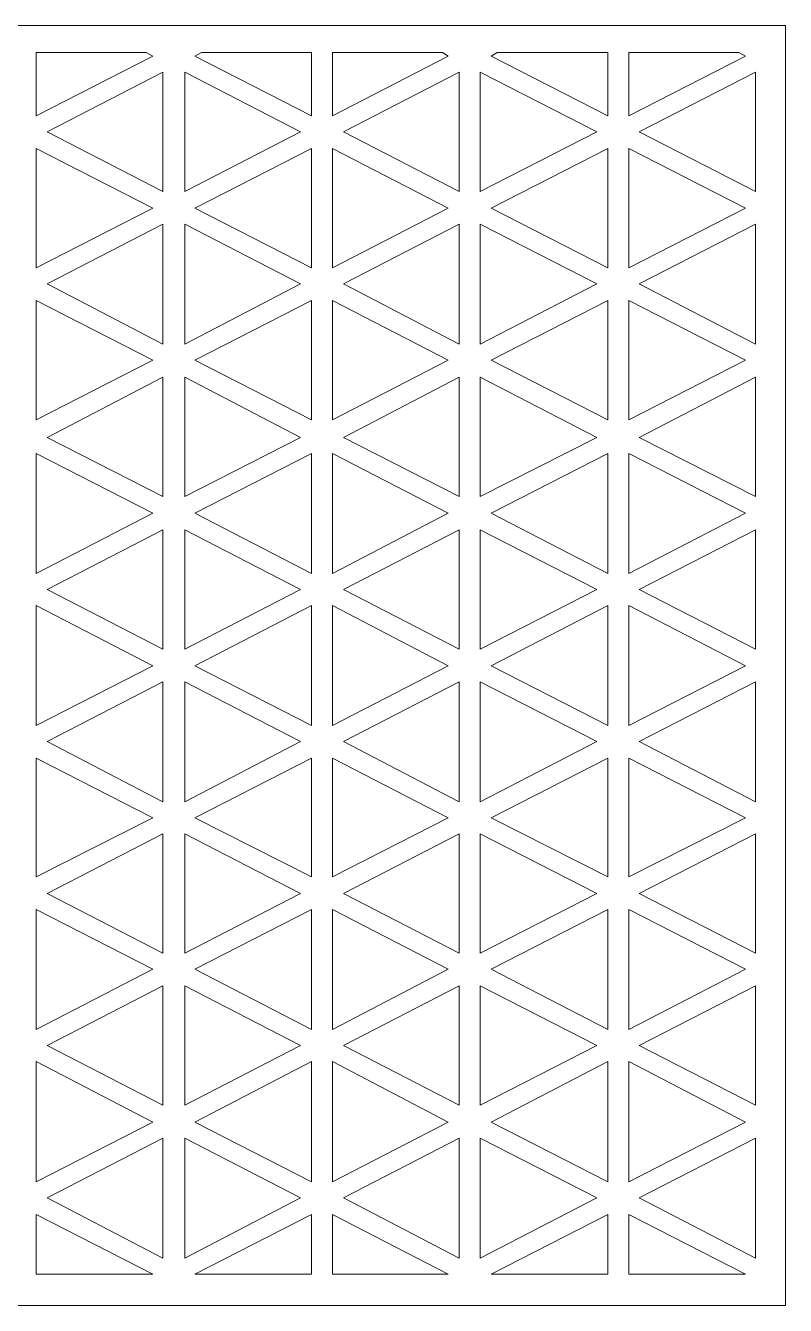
# Model space of a CAD drawing. Header units: centimetres. Extents: x 14 to 43.2, y -1.6 to 11.7.
# Drawn here: x 20.36 to 28.23, y -1.6 to 11.66 of the extents above; entities that cross this region are included whole.
import ezdxf

# ---------------------------------------------------------------- set-up
doc = ezdxf.new("R2010")
doc.units = ezdxf.units.CM
doc.header["$MEASUREMENT"] = 0
doc.layers.add('layer 1', color=7, linetype='Continuous')

msp = doc.modelspace()

# ---------------------------------------------------------------- linework, layer by layer
at = {"layer": 'layer 1', "color": 242, "lineweight": 9}
for points, knots in [([(13.98437, 11.66467), (13.98437, 11.66467), (28.2291, 11.66467), (28.2291, 11.66467), (28.2291, 11.66467), (28.2291, 11.66467), (28.2291, -1.59974), (28.2291, -1.59974), (28.2291, -1.59974), (28.2291, -1.59974), (13.98437, -1.59974), (13.98437, -1.59974), (13.98437, -1.59974), (13.98437, -1.59974), (13.98437, 11.66467), (13.98437, 11.66467)], [0, 0, 0, 0, 0.2, 0.2, 0.2, 0.2, 0.4, 0.4, 0.4, 0.4, 0.6, 0.6, 0.6, 0.6, 1, 1, 1, 1]), ([(21.6082, 11.38566), (21.6082, 11.38566), (21.67607, 11.34795), (21.67607, 11.34795), (21.67607, 11.34795), (21.67607, 11.34795), (20.46953, 10.7296), (20.46953, 10.7296), (20.46953, 10.7296), (20.46953, 10.7296), (20.46953, 11.38566), (20.46953, 11.38566), (20.46953, 11.38566), (20.46953, 11.38566), (21.6082, 11.38566), (21.6082, 11.38566)], [0, 0, 0, 0, 0.2, 0.2, 0.2, 0.2, 0.4, 0.4, 0.4, 0.4, 0.6, 0.6, 0.6, 0.6, 1, 1, 1, 1]), ([(23.31998, 11.38566), (23.31998, 11.38566), (22.18131, 11.38566), (22.18131, 11.38566), (22.18131, 11.38566), (22.18131, 11.38566), (22.11344, 11.34795), (22.11344, 11.34795), (22.11344, 11.34795), (22.11344, 11.34795), (23.31998, 10.7296), (23.31998, 10.7296), (23.31998, 10.7296), (23.31998, 10.7296), (23.31998, 11.38566), (23.31998, 11.38566)], [0, 0, 0, 0, 0.2, 0.2, 0.2, 0.2, 0.4, 0.4, 0.4, 0.4, 0.6, 0.6, 0.6, 0.6, 1, 1, 1, 1]), ([(23.53867, 11.38566), (23.53867, 11.38566), (24.67734, 11.38566), (24.67734, 11.38566), (24.67734, 11.38566), (24.67734, 11.38566), (24.73767, 11.34795), (24.73767, 11.34795), (24.73767, 11.34795), (24.73767, 11.34795), (23.53867, 10.7296), (23.53867, 10.7296), (23.53867, 10.7296), (23.53867, 10.7296), (23.53867, 11.38566), (23.53867, 11.38566)], [0, 0, 0, 0, 0.2, 0.2, 0.2, 0.2, 0.4, 0.4, 0.4, 0.4, 0.6, 0.6, 0.6, 0.6, 1, 1, 1, 1]), ([(26.38912, 11.38566), (26.38912, 11.38566), (25.24291, 11.38566), (25.24291, 11.38566), (25.24291, 11.38566), (25.24291, 11.38566), (25.18258, 11.34795), (25.18258, 11.34795), (25.18258, 11.34795), (25.18258, 11.34795), (26.38912, 10.7296), (26.38912, 10.7296), (26.38912, 10.7296), (26.38912, 10.7296), (26.38912, 11.38566), (26.38912, 11.38566)], [0, 0, 0, 0, 0.2, 0.2, 0.2, 0.2, 0.4, 0.4, 0.4, 0.4, 0.6, 0.6, 0.6, 0.6, 1, 1, 1, 1]), ([(26.60781, 11.38566), (26.60781, 11.38566), (27.74648, 11.38566), (27.74648, 11.38566), (27.74648, 11.38566), (27.74648, 11.38566), (27.81435, 11.34795), (27.81435, 11.34795), (27.81435, 11.34795), (27.81435, 11.34795), (26.60781, 10.7296), (26.60781, 10.7296), (26.60781, 10.7296), (26.60781, 10.7296), (26.60781, 11.38566), (26.60781, 11.38566)], [0, 0, 0, 0, 0.2, 0.2, 0.2, 0.2, 0.4, 0.4, 0.4, 0.4, 0.6, 0.6, 0.6, 0.6, 1, 1, 1, 1]), ([(21.78164, 9.94535), (21.78164, 9.94535), (21.78164, 11.18208), (21.78164, 11.18208), (21.78164, 11.18208), (21.78164, 11.18208), (20.58264, 10.5637), (20.58264, 10.5637), (20.58264, 10.5637), (20.58264, 10.5637), (21.78164, 9.94535), (21.78164, 9.94535)], [0, 0, 0, 0, 0.25, 0.25, 0.25, 0.25, 0.5, 0.5, 0.5, 0.5, 1, 1, 1, 1]), ([(22.00787, 9.94535), (22.00787, 9.94535), (22.00787, 11.18208), (22.00787, 11.18208), (22.00787, 11.18208), (22.00787, 11.18208), (23.20687, 10.5637), (23.20687, 10.5637), (23.20687, 10.5637), (23.20687, 10.5637), (22.00787, 9.94535), (22.00787, 9.94535)], [0, 0, 0, 0, 0.25, 0.25, 0.25, 0.25, 0.5, 0.5, 0.5, 0.5, 1, 1, 1, 1]), ([(24.85078, 9.94535), (24.85078, 9.94535), (24.85078, 11.18208), (24.85078, 11.18208), (24.85078, 11.18208), (24.85078, 11.18208), (23.65178, 10.5637), (23.65178, 10.5637), (23.65178, 10.5637), (23.65178, 10.5637), (24.85078, 9.94535), (24.85078, 9.94535)], [0, 0, 0, 0, 0.25, 0.25, 0.25, 0.25, 0.5, 0.5, 0.5, 0.5, 1, 1, 1, 1]), ([(25.06947, 9.94535), (25.06947, 9.94535), (25.06947, 11.18208), (25.06947, 11.18208), (25.06947, 11.18208), (25.06947, 11.18208), (26.27601, 10.5637), (26.27601, 10.5637), (26.27601, 10.5637), (26.27601, 10.5637), (25.06947, 9.94535), (25.06947, 9.94535)], [0, 0, 0, 0, 0.25, 0.25, 0.25, 0.25, 0.5, 0.5, 0.5, 0.5, 1, 1, 1, 1]), ([(27.91992, 9.94535), (27.91992, 9.94535), (27.91992, 11.18208), (27.91992, 11.18208), (27.91992, 11.18208), (27.91992, 11.18208), (26.71338, 10.5637), (26.71338, 10.5637), (26.71338, 10.5637), (26.71338, 10.5637), (27.91992, 9.94535), (27.91992, 9.94535)], [0, 0, 0, 0, 0.25, 0.25, 0.25, 0.25, 0.5, 0.5, 0.5, 0.5, 1, 1, 1, 1]), ([(21.67607, 9.77191), (21.67607, 9.77191), (20.46953, 9.15356), (20.46953, 9.15356), (20.46953, 9.15356), (20.46953, 9.15356), (20.46953, 10.39026), (20.46953, 10.39026), (20.46953, 10.39026), (20.46953, 10.39026), (21.67607, 9.77191), (21.67607, 9.77191)], [0, 0, 0, 0, 0.25, 0.25, 0.25, 0.25, 0.5, 0.5, 0.5, 0.5, 1, 1, 1, 1]), ([(22.11344, 9.77191), (22.11344, 9.77191), (23.31998, 9.15356), (23.31998, 9.15356), (23.31998, 9.15356), (23.31998, 9.15356), (23.31998, 10.39026), (23.31998, 10.39026), (23.31998, 10.39026), (23.31998, 10.39026), (22.11344, 9.77191), (22.11344, 9.77191)], [0, 0, 0, 0, 0.25, 0.25, 0.25, 0.25, 0.5, 0.5, 0.5, 0.5, 1, 1, 1, 1]), ([(24.73767, 9.77191), (24.73767, 9.77191), (23.53867, 9.15356), (23.53867, 9.15356), (23.53867, 9.15356), (23.53867, 9.15356), (23.53867, 10.39026), (23.53867, 10.39026), (23.53867, 10.39026), (23.53867, 10.39026), (24.73767, 9.77191), (24.73767, 9.77191)], [0, 0, 0, 0, 0.25, 0.25, 0.25, 0.25, 0.5, 0.5, 0.5, 0.5, 1, 1, 1, 1]), ([(25.18258, 9.77191), (25.18258, 9.77191), (26.38912, 9.15356), (26.38912, 9.15356), (26.38912, 9.15356), (26.38912, 9.15356), (26.38912, 10.39026), (26.38912, 10.39026), (26.38912, 10.39026), (26.38912, 10.39026), (25.18258, 9.77191), (25.18258, 9.77191)], [0, 0, 0, 0, 0.25, 0.25, 0.25, 0.25, 0.5, 0.5, 0.5, 0.5, 1, 1, 1, 1]), ([(27.81435, 9.77191), (27.81435, 9.77191), (26.60781, 9.15356), (26.60781, 9.15356), (26.60781, 9.15356), (26.60781, 9.15356), (26.60781, 10.39026), (26.60781, 10.39026), (26.60781, 10.39026), (26.60781, 10.39026), (27.81435, 9.77191), (27.81435, 9.77191)], [0, 0, 0, 0, 0.25, 0.25, 0.25, 0.25, 0.5, 0.5, 0.5, 0.5, 1, 1, 1, 1]), ([(21.78164, 9.60601), (21.78164, 9.60601), (20.58264, 8.98766), (20.58264, 8.98766), (20.58264, 8.98766), (20.58264, 8.98766), (21.78164, 8.36176), (21.78164, 8.36176), (21.78164, 8.36176), (21.78164, 8.36176), (21.78164, 9.60601), (21.78164, 9.60601)], [0, 0, 0, 0, 0.25, 0.25, 0.25, 0.25, 0.5, 0.5, 0.5, 0.5, 1, 1, 1, 1]), ([(22.00787, 9.60601), (22.00787, 9.60601), (23.20687, 8.98766), (23.20687, 8.98766), (23.20687, 8.98766), (23.20687, 8.98766), (22.00787, 8.36176), (22.00787, 8.36176), (22.00787, 8.36176), (22.00787, 8.36176), (22.00787, 9.60601), (22.00787, 9.60601)], [0, 0, 0, 0, 0.25, 0.25, 0.25, 0.25, 0.5, 0.5, 0.5, 0.5, 1, 1, 1, 1]), ([(24.85078, 9.60601), (24.85078, 9.60601), (23.65178, 8.98766), (23.65178, 8.98766), (23.65178, 8.98766), (23.65178, 8.98766), (24.85078, 8.36176), (24.85078, 8.36176), (24.85078, 8.36176), (24.85078, 8.36176), (24.85078, 9.60601), (24.85078, 9.60601)], [0, 0, 0, 0, 0.25, 0.25, 0.25, 0.25, 0.5, 0.5, 0.5, 0.5, 1, 1, 1, 1]), ([(25.06947, 9.60601), (25.06947, 9.60601), (26.27601, 8.98766), (26.27601, 8.98766), (26.27601, 8.98766), (26.27601, 8.98766), (25.06947, 8.36176), (25.06947, 8.36176), (25.06947, 8.36176), (25.06947, 8.36176), (25.06947, 9.60601), (25.06947, 9.60601)], [0, 0, 0, 0, 0.25, 0.25, 0.25, 0.25, 0.5, 0.5, 0.5, 0.5, 1, 1, 1, 1]), ([(27.91992, 9.60601), (27.91992, 9.60601), (26.71338, 8.98766), (26.71338, 8.98766), (26.71338, 8.98766), (26.71338, 8.98766), (27.91992, 8.36176), (27.91992, 8.36176), (27.91992, 8.36176), (27.91992, 8.36176), (27.91992, 9.60601), (27.91992, 9.60601)], [0, 0, 0, 0, 0.25, 0.25, 0.25, 0.25, 0.5, 0.5, 0.5, 0.5, 1, 1, 1, 1]), ([(20.46953, 7.57751), (20.46953, 7.57751), (20.46953, 8.81422), (20.46953, 8.81422), (20.46953, 8.81422), (20.46953, 8.81422), (21.67607, 8.19586), (21.67607, 8.19586), (21.67607, 8.19586), (21.67607, 8.19586), (20.46953, 7.57751), (20.46953, 7.57751)], [0, 0, 0, 0, 0.25, 0.25, 0.25, 0.25, 0.5, 0.5, 0.5, 0.5, 1, 1, 1, 1]), ([(23.31998, 7.57751), (23.31998, 7.57751), (23.31998, 8.81422), (23.31998, 8.81422), (23.31998, 8.81422), (23.31998, 8.81422), (22.11344, 8.19586), (22.11344, 8.19586), (22.11344, 8.19586), (22.11344, 8.19586), (23.31998, 7.57751), (23.31998, 7.57751)], [0, 0, 0, 0, 0.25, 0.25, 0.25, 0.25, 0.5, 0.5, 0.5, 0.5, 1, 1, 1, 1]), ([(23.53867, 7.57751), (23.53867, 7.57751), (23.53867, 8.81422), (23.53867, 8.81422), (23.53867, 8.81422), (23.53867, 8.81422), (24.73767, 8.19586), (24.73767, 8.19586), (24.73767, 8.19586), (24.73767, 8.19586), (23.53867, 7.57751), (23.53867, 7.57751)], [0, 0, 0, 0, 0.25, 0.25, 0.25, 0.25, 0.5, 0.5, 0.5, 0.5, 1, 1, 1, 1]), ([(26.38912, 7.57751), (26.38912, 7.57751), (26.38912, 8.81422), (26.38912, 8.81422), (26.38912, 8.81422), (26.38912, 8.81422), (25.18258, 8.19586), (25.18258, 8.19586), (25.18258, 8.19586), (25.18258, 8.19586), (26.38912, 7.57751), (26.38912, 7.57751)], [0, 0, 0, 0, 0.25, 0.25, 0.25, 0.25, 0.5, 0.5, 0.5, 0.5, 1, 1, 1, 1]), ([(26.60781, 7.57751), (26.60781, 7.57751), (26.60781, 8.81422), (26.60781, 8.81422), (26.60781, 8.81422), (26.60781, 8.81422), (27.81435, 8.19586), (27.81435, 8.19586), (27.81435, 8.19586), (27.81435, 8.19586), (26.60781, 7.57751), (26.60781, 7.57751)], [0, 0, 0, 0, 0.25, 0.25, 0.25, 0.25, 0.5, 0.5, 0.5, 0.5, 1, 1, 1, 1]), ([(20.58264, 7.39653), (20.58264, 7.39653), (21.78164, 6.78572), (21.78164, 6.78572), (21.78164, 6.78572), (21.78164, 6.78572), (21.78164, 8.02242), (21.78164, 8.02242), (21.78164, 8.02242), (21.78164, 8.02242), (20.58264, 7.39653), (20.58264, 7.39653)], [0, 0, 0, 0, 0.25, 0.25, 0.25, 0.25, 0.5, 0.5, 0.5, 0.5, 1, 1, 1, 1]), ([(23.20687, 7.39653), (23.20687, 7.39653), (22.00787, 6.78572), (22.00787, 6.78572), (22.00787, 6.78572), (22.00787, 6.78572), (22.00787, 8.02242), (22.00787, 8.02242), (22.00787, 8.02242), (22.00787, 8.02242), (23.20687, 7.39653), (23.20687, 7.39653)], [0, 0, 0, 0, 0.25, 0.25, 0.25, 0.25, 0.5, 0.5, 0.5, 0.5, 1, 1, 1, 1]), ([(23.65178, 7.39653), (23.65178, 7.39653), (24.85078, 6.78572), (24.85078, 6.78572), (24.85078, 6.78572), (24.85078, 6.78572), (24.85078, 8.02242), (24.85078, 8.02242), (24.85078, 8.02242), (24.85078, 8.02242), (23.65178, 7.39653), (23.65178, 7.39653)], [0, 0, 0, 0, 0.25, 0.25, 0.25, 0.25, 0.5, 0.5, 0.5, 0.5, 1, 1, 1, 1]), ([(26.27601, 7.39653), (26.27601, 7.39653), (25.06947, 6.78572), (25.06947, 6.78572), (25.06947, 6.78572), (25.06947, 6.78572), (25.06947, 8.02242), (25.06947, 8.02242), (25.06947, 8.02242), (25.06947, 8.02242), (26.27601, 7.39653), (26.27601, 7.39653)], [0, 0, 0, 0, 0.25, 0.25, 0.25, 0.25, 0.5, 0.5, 0.5, 0.5, 1, 1, 1, 1]), ([(26.71338, 7.39653), (26.71338, 7.39653), (27.91992, 6.78572), (27.91992, 6.78572), (27.91992, 6.78572), (27.91992, 6.78572), (27.91992, 8.02242), (27.91992, 8.02242), (27.91992, 8.02242), (27.91992, 8.02242), (26.71338, 7.39653), (26.71338, 7.39653)], [0, 0, 0, 0, 0.25, 0.25, 0.25, 0.25, 0.5, 0.5, 0.5, 0.5, 1, 1, 1, 1]), ([(20.46953, 7.23063), (20.46953, 7.23063), (21.67607, 6.61228), (21.67607, 6.61228), (21.67607, 6.61228), (21.67607, 6.61228), (20.46953, 5.98638), (20.46953, 5.98638), (20.46953, 5.98638), (20.46953, 5.98638), (20.46953, 7.23063), (20.46953, 7.23063)], [0, 0, 0, 0, 0.25, 0.25, 0.25, 0.25, 0.5, 0.5, 0.5, 0.5, 1, 1, 1, 1]), ([(23.31998, 7.23063), (23.31998, 7.23063), (22.11344, 6.61228), (22.11344, 6.61228), (22.11344, 6.61228), (22.11344, 6.61228), (23.31998, 5.98638), (23.31998, 5.98638), (23.31998, 5.98638), (23.31998, 5.98638), (23.31998, 7.23063), (23.31998, 7.23063)], [0, 0, 0, 0, 0.25, 0.25, 0.25, 0.25, 0.5, 0.5, 0.5, 0.5, 1, 1, 1, 1]), ([(23.53867, 7.23063), (23.53867, 7.23063), (24.73767, 6.61228), (24.73767, 6.61228), (24.73767, 6.61228), (24.73767, 6.61228), (23.53867, 5.98638), (23.53867, 5.98638), (23.53867, 5.98638), (23.53867, 5.98638), (23.53867, 7.23063), (23.53867, 7.23063)], [0, 0, 0, 0, 0.25, 0.25, 0.25, 0.25, 0.5, 0.5, 0.5, 0.5, 1, 1, 1, 1]), ([(26.38912, 7.23063), (26.38912, 7.23063), (25.18258, 6.61228), (25.18258, 6.61228), (25.18258, 6.61228), (25.18258, 6.61228), (26.38912, 5.98638), (26.38912, 5.98638), (26.38912, 5.98638), (26.38912, 5.98638), (26.38912, 7.23063), (26.38912, 7.23063)], [0, 0, 0, 0, 0.25, 0.25, 0.25, 0.25, 0.5, 0.5, 0.5, 0.5, 1, 1, 1, 1]), ([(26.60781, 7.23063), (26.60781, 7.23063), (27.81435, 6.61228), (27.81435, 6.61228), (27.81435, 6.61228), (27.81435, 6.61228), (26.60781, 5.98638), (26.60781, 5.98638), (26.60781, 5.98638), (26.60781, 5.98638), (26.60781, 7.23063), (26.60781, 7.23063)], [0, 0, 0, 0, 0.25, 0.25, 0.25, 0.25, 0.5, 0.5, 0.5, 0.5, 1, 1, 1, 1]), ([(21.78164, 5.20213), (21.78164, 5.20213), (21.78164, 6.43884), (21.78164, 6.43884), (21.78164, 6.43884), (21.78164, 6.43884), (20.58264, 5.82049), (20.58264, 5.82049), (20.58264, 5.82049), (20.58264, 5.82049), (21.78164, 5.20213), (21.78164, 5.20213)], [0, 0, 0, 0, 0.25, 0.25, 0.25, 0.25, 0.5, 0.5, 0.5, 0.5, 1, 1, 1, 1]), ([(22.00787, 5.20213), (22.00787, 5.20213), (22.00787, 6.43884), (22.00787, 6.43884), (22.00787, 6.43884), (22.00787, 6.43884), (23.20687, 5.82049), (23.20687, 5.82049), (23.20687, 5.82049), (23.20687, 5.82049), (22.00787, 5.20213), (22.00787, 5.20213)], [0, 0, 0, 0, 0.25, 0.25, 0.25, 0.25, 0.5, 0.5, 0.5, 0.5, 1, 1, 1, 1]), ([(24.85078, 5.20213), (24.85078, 5.20213), (24.85078, 6.43884), (24.85078, 6.43884), (24.85078, 6.43884), (24.85078, 6.43884), (23.65178, 5.82049), (23.65178, 5.82049), (23.65178, 5.82049), (23.65178, 5.82049), (24.85078, 5.20213), (24.85078, 5.20213)], [0, 0, 0, 0, 0.25, 0.25, 0.25, 0.25, 0.5, 0.5, 0.5, 0.5, 1, 1, 1, 1]), ([(25.06947, 5.20213), (25.06947, 5.20213), (25.06947, 6.43884), (25.06947, 6.43884), (25.06947, 6.43884), (25.06947, 6.43884), (26.27601, 5.82049), (26.27601, 5.82049), (26.27601, 5.82049), (26.27601, 5.82049), (25.06947, 5.20213), (25.06947, 5.20213)], [0, 0, 0, 0, 0.25, 0.25, 0.25, 0.25, 0.5, 0.5, 0.5, 0.5, 1, 1, 1, 1]), ([(27.91992, 5.20213), (27.91992, 5.20213), (27.91992, 6.43884), (27.91992, 6.43884), (27.91992, 6.43884), (27.91992, 6.43884), (26.71338, 5.82049), (26.71338, 5.82049), (26.71338, 5.82049), (26.71338, 5.82049), (27.91992, 5.20213), (27.91992, 5.20213)], [0, 0, 0, 0, 0.25, 0.25, 0.25, 0.25, 0.5, 0.5, 0.5, 0.5, 1, 1, 1, 1]), ([(21.67607, 5.02869), (21.67607, 5.02869), (20.46953, 4.41034), (20.46953, 4.41034), (20.46953, 4.41034), (20.46953, 4.41034), (20.46953, 5.65459), (20.46953, 5.65459), (20.46953, 5.65459), (20.46953, 5.65459), (21.67607, 5.02869), (21.67607, 5.02869)], [0, 0, 0, 0, 0.25, 0.25, 0.25, 0.25, 0.5, 0.5, 0.5, 0.5, 1, 1, 1, 1]), ([(22.11344, 5.02869), (22.11344, 5.02869), (23.31998, 4.41034), (23.31998, 4.41034), (23.31998, 4.41034), (23.31998, 4.41034), (23.31998, 5.65459), (23.31998, 5.65459), (23.31998, 5.65459), (23.31998, 5.65459), (22.11344, 5.02869), (22.11344, 5.02869)], [0, 0, 0, 0, 0.25, 0.25, 0.25, 0.25, 0.5, 0.5, 0.5, 0.5, 1, 1, 1, 1]), ([(24.73767, 5.02869), (24.73767, 5.02869), (23.53867, 4.41034), (23.53867, 4.41034), (23.53867, 4.41034), (23.53867, 4.41034), (23.53867, 5.65459), (23.53867, 5.65459), (23.53867, 5.65459), (23.53867, 5.65459), (24.73767, 5.02869), (24.73767, 5.02869)], [0, 0, 0, 0, 0.25, 0.25, 0.25, 0.25, 0.5, 0.5, 0.5, 0.5, 1, 1, 1, 1]), ([(25.18258, 5.02869), (25.18258, 5.02869), (26.38912, 4.41034), (26.38912, 4.41034), (26.38912, 4.41034), (26.38912, 4.41034), (26.38912, 5.65459), (26.38912, 5.65459), (26.38912, 5.65459), (26.38912, 5.65459), (25.18258, 5.02869), (25.18258, 5.02869)], [0, 0, 0, 0, 0.25, 0.25, 0.25, 0.25, 0.5, 0.5, 0.5, 0.5, 1, 1, 1, 1]), ([(27.81435, 5.02869), (27.81435, 5.02869), (26.60781, 4.41034), (26.60781, 4.41034), (26.60781, 4.41034), (26.60781, 4.41034), (26.60781, 5.65459), (26.60781, 5.65459), (26.60781, 5.65459), (26.60781, 5.65459), (27.81435, 5.02869), (27.81435, 5.02869)], [0, 0, 0, 0, 0.25, 0.25, 0.25, 0.25, 0.5, 0.5, 0.5, 0.5, 1, 1, 1, 1]), ([(21.78164, 4.86279), (21.78164, 4.86279), (20.58264, 4.24444), (20.58264, 4.24444), (20.58264, 4.24444), (20.58264, 4.24444), (21.78164, 3.61855), (21.78164, 3.61855), (21.78164, 3.61855), (21.78164, 3.61855), (21.78164, 4.86279), (21.78164, 4.86279)], [0, 0, 0, 0, 0.25, 0.25, 0.25, 0.25, 0.5, 0.5, 0.5, 0.5, 1, 1, 1, 1]), ([(22.00787, 4.86279), (22.00787, 4.86279), (23.20687, 4.24444), (23.20687, 4.24444), (23.20687, 4.24444), (23.20687, 4.24444), (22.00787, 3.61855), (22.00787, 3.61855), (22.00787, 3.61855), (22.00787, 3.61855), (22.00787, 4.86279), (22.00787, 4.86279)], [0, 0, 0, 0, 0.25, 0.25, 0.25, 0.25, 0.5, 0.5, 0.5, 0.5, 1, 1, 1, 1]), ([(24.85078, 4.86279), (24.85078, 4.86279), (23.65178, 4.24444), (23.65178, 4.24444), (23.65178, 4.24444), (23.65178, 4.24444), (24.85078, 3.61855), (24.85078, 3.61855), (24.85078, 3.61855), (24.85078, 3.61855), (24.85078, 4.86279), (24.85078, 4.86279)], [0, 0, 0, 0, 0.25, 0.25, 0.25, 0.25, 0.5, 0.5, 0.5, 0.5, 1, 1, 1, 1]), ([(25.06947, 4.86279), (25.06947, 4.86279), (26.27601, 4.24444), (26.27601, 4.24444), (26.27601, 4.24444), (26.27601, 4.24444), (25.06947, 3.61855), (25.06947, 3.61855), (25.06947, 3.61855), (25.06947, 3.61855), (25.06947, 4.86279), (25.06947, 4.86279)], [0, 0, 0, 0, 0.25, 0.25, 0.25, 0.25, 0.5, 0.5, 0.5, 0.5, 1, 1, 1, 1]), ([(27.91992, 4.86279), (27.91992, 4.86279), (26.71338, 4.24444), (26.71338, 4.24444), (26.71338, 4.24444), (26.71338, 4.24444), (27.91992, 3.61855), (27.91992, 3.61855), (27.91992, 3.61855), (27.91992, 3.61855), (27.91992, 4.86279), (27.91992, 4.86279)], [0, 0, 0, 0, 0.25, 0.25, 0.25, 0.25, 0.5, 0.5, 0.5, 0.5, 1, 1, 1, 1]), ([(20.46953, 2.84184), (20.46953, 2.84184), (20.46953, 4.071), (20.46953, 4.071), (20.46953, 4.071), (20.46953, 4.071), (21.67607, 3.45265), (21.67607, 3.45265), (21.67607, 3.45265), (21.67607, 3.45265), (20.46953, 2.84184), (20.46953, 2.84184)], [0, 0, 0, 0, 0.25, 0.25, 0.25, 0.25, 0.5, 0.5, 0.5, 0.5, 1, 1, 1, 1]), ([(23.31998, 2.84184), (23.31998, 2.84184), (23.31998, 4.071), (23.31998, 4.071), (23.31998, 4.071), (23.31998, 4.071), (22.11344, 3.45265), (22.11344, 3.45265), (22.11344, 3.45265), (22.11344, 3.45265), (23.31998, 2.84184), (23.31998, 2.84184)], [0, 0, 0, 0, 0.25, 0.25, 0.25, 0.25, 0.5, 0.5, 0.5, 0.5, 1, 1, 1, 1]), ([(23.53867, 2.84184), (23.53867, 2.84184), (23.53867, 4.071), (23.53867, 4.071), (23.53867, 4.071), (23.53867, 4.071), (24.73767, 3.45265), (24.73767, 3.45265), (24.73767, 3.45265), (24.73767, 3.45265), (23.53867, 2.84184), (23.53867, 2.84184)], [0, 0, 0, 0, 0.25, 0.25, 0.25, 0.25, 0.5, 0.5, 0.5, 0.5, 1, 1, 1, 1]), ([(26.38912, 2.84184), (26.38912, 2.84184), (26.38912, 4.071), (26.38912, 4.071), (26.38912, 4.071), (26.38912, 4.071), (25.18258, 3.45265), (25.18258, 3.45265), (25.18258, 3.45265), (25.18258, 3.45265), (26.38912, 2.84184), (26.38912, 2.84184)], [0, 0, 0, 0, 0.25, 0.25, 0.25, 0.25, 0.5, 0.5, 0.5, 0.5, 1, 1, 1, 1]), ([(26.60781, 2.84184), (26.60781, 2.84184), (26.60781, 4.071), (26.60781, 4.071), (26.60781, 4.071), (26.60781, 4.071), (27.81435, 3.45265), (27.81435, 3.45265), (27.81435, 3.45265), (27.81435, 3.45265), (26.60781, 2.84184), (26.60781, 2.84184)], [0, 0, 0, 0, 0.25, 0.25, 0.25, 0.25, 0.5, 0.5, 0.5, 0.5, 1, 1, 1, 1]), ([(20.58264, 2.6684), (20.58264, 2.6684), (21.78164, 2.05004), (21.78164, 2.05004), (21.78164, 2.05004), (21.78164, 2.05004), (21.78164, 3.28675), (21.78164, 3.28675), (21.78164, 3.28675), (21.78164, 3.28675), (20.58264, 2.6684), (20.58264, 2.6684)], [0, 0, 0, 0, 0.25, 0.25, 0.25, 0.25, 0.5, 0.5, 0.5, 0.5, 1, 1, 1, 1]), ([(23.20687, 2.6684), (23.20687, 2.6684), (22.00787, 2.05004), (22.00787, 2.05004), (22.00787, 2.05004), (22.00787, 2.05004), (22.00787, 3.28675), (22.00787, 3.28675), (22.00787, 3.28675), (22.00787, 3.28675), (23.20687, 2.6684), (23.20687, 2.6684)], [0, 0, 0, 0, 0.25, 0.25, 0.25, 0.25, 0.5, 0.5, 0.5, 0.5, 1, 1, 1, 1]), ([(23.65178, 2.6684), (23.65178, 2.6684), (24.85078, 2.05004), (24.85078, 2.05004), (24.85078, 2.05004), (24.85078, 2.05004), (24.85078, 3.28675), (24.85078, 3.28675), (24.85078, 3.28675), (24.85078, 3.28675), (23.65178, 2.6684), (23.65178, 2.6684)], [0, 0, 0, 0, 0.25, 0.25, 0.25, 0.25, 0.5, 0.5, 0.5, 0.5, 1, 1, 1, 1]), ([(26.27601, 2.6684), (26.27601, 2.6684), (25.06947, 2.05004), (25.06947, 2.05004), (25.06947, 2.05004), (25.06947, 2.05004), (25.06947, 3.28675), (25.06947, 3.28675), (25.06947, 3.28675), (25.06947, 3.28675), (26.27601, 2.6684), (26.27601, 2.6684)], [0, 0, 0, 0, 0.25, 0.25, 0.25, 0.25, 0.5, 0.5, 0.5, 0.5, 1, 1, 1, 1]), ([(26.71338, 2.6684), (26.71338, 2.6684), (27.91992, 2.05004), (27.91992, 2.05004), (27.91992, 2.05004), (27.91992, 2.05004), (27.91992, 3.28675), (27.91992, 3.28675), (27.91992, 3.28675), (27.91992, 3.28675), (26.71338, 2.6684), (26.71338, 2.6684)], [0, 0, 0, 0, 0.25, 0.25, 0.25, 0.25, 0.5, 0.5, 0.5, 0.5, 1, 1, 1, 1]), ([(20.46953, 2.5025), (20.46953, 2.5025), (21.67607, 1.88414), (21.67607, 1.88414), (21.67607, 1.88414), (21.67607, 1.88414), (20.46953, 1.25825), (20.46953, 1.25825), (20.46953, 1.25825), (20.46953, 1.25825), (20.46953, 2.5025), (20.46953, 2.5025)], [0, 0, 0, 0, 0.25, 0.25, 0.25, 0.25, 0.5, 0.5, 0.5, 0.5, 1, 1, 1, 1]), ([(23.31998, 2.5025), (23.31998, 2.5025), (22.11344, 1.88414), (22.11344, 1.88414), (22.11344, 1.88414), (22.11344, 1.88414), (23.31998, 1.25825), (23.31998, 1.25825), (23.31998, 1.25825), (23.31998, 1.25825), (23.31998, 2.5025), (23.31998, 2.5025)], [0, 0, 0, 0, 0.25, 0.25, 0.25, 0.25, 0.5, 0.5, 0.5, 0.5, 1, 1, 1, 1]), ([(23.53867, 2.5025), (23.53867, 2.5025), (24.73767, 1.88414), (24.73767, 1.88414), (24.73767, 1.88414), (24.73767, 1.88414), (23.53867, 1.25825), (23.53867, 1.25825), (23.53867, 1.25825), (23.53867, 1.25825), (23.53867, 2.5025), (23.53867, 2.5025)], [0, 0, 0, 0, 0.25, 0.25, 0.25, 0.25, 0.5, 0.5, 0.5, 0.5, 1, 1, 1, 1]), ([(26.38912, 2.5025), (26.38912, 2.5025), (25.18258, 1.88414), (25.18258, 1.88414), (25.18258, 1.88414), (25.18258, 1.88414), (26.38912, 1.25825), (26.38912, 1.25825), (26.38912, 1.25825), (26.38912, 1.25825), (26.38912, 2.5025), (26.38912, 2.5025)], [0, 0, 0, 0, 0.25, 0.25, 0.25, 0.25, 0.5, 0.5, 0.5, 0.5, 1, 1, 1, 1]), ([(26.60781, 2.5025), (26.60781, 2.5025), (27.81435, 1.88414), (27.81435, 1.88414), (27.81435, 1.88414), (27.81435, 1.88414), (26.60781, 1.25825), (26.60781, 1.25825), (26.60781, 1.25825), (26.60781, 1.25825), (26.60781, 2.5025), (26.60781, 2.5025)], [0, 0, 0, 0, 0.25, 0.25, 0.25, 0.25, 0.5, 0.5, 0.5, 0.5, 1, 1, 1, 1]), ([(21.78164, 0.474), (21.78164, 0.474), (21.78164, 1.7107), (21.78164, 1.7107), (21.78164, 1.7107), (21.78164, 1.7107), (20.58264, 1.09235), (20.58264, 1.09235), (20.58264, 1.09235), (20.58264, 1.09235), (21.78164, 0.474), (21.78164, 0.474)], [0, 0, 0, 0, 0.25, 0.25, 0.25, 0.25, 0.5, 0.5, 0.5, 0.5, 1, 1, 1, 1]), ([(22.00787, 0.474), (22.00787, 0.474), (22.00787, 1.7107), (22.00787, 1.7107), (22.00787, 1.7107), (22.00787, 1.7107), (23.20687, 1.09235), (23.20687, 1.09235), (23.20687, 1.09235), (23.20687, 1.09235), (22.00787, 0.474), (22.00787, 0.474)], [0, 0, 0, 0, 0.25, 0.25, 0.25, 0.25, 0.5, 0.5, 0.5, 0.5, 1, 1, 1, 1]), ([(24.85078, 0.474), (24.85078, 0.474), (24.85078, 1.7107), (24.85078, 1.7107), (24.85078, 1.7107), (24.85078, 1.7107), (23.65178, 1.09235), (23.65178, 1.09235), (23.65178, 1.09235), (23.65178, 1.09235), (24.85078, 0.474), (24.85078, 0.474)], [0, 0, 0, 0, 0.25, 0.25, 0.25, 0.25, 0.5, 0.5, 0.5, 0.5, 1, 1, 1, 1]), ([(25.06947, 0.474), (25.06947, 0.474), (25.06947, 1.7107), (25.06947, 1.7107), (25.06947, 1.7107), (25.06947, 1.7107), (26.27601, 1.09235), (26.27601, 1.09235), (26.27601, 1.09235), (26.27601, 1.09235), (25.06947, 0.474), (25.06947, 0.474)], [0, 0, 0, 0, 0.25, 0.25, 0.25, 0.25, 0.5, 0.5, 0.5, 0.5, 1, 1, 1, 1]), ([(27.91992, 0.474), (27.91992, 0.474), (27.91992, 1.7107), (27.91992, 1.7107), (27.91992, 1.7107), (27.91992, 1.7107), (26.71338, 1.09235), (26.71338, 1.09235), (26.71338, 1.09235), (26.71338, 1.09235), (27.91992, 0.474), (27.91992, 0.474)], [0, 0, 0, 0, 0.25, 0.25, 0.25, 0.25, 0.5, 0.5, 0.5, 0.5, 1, 1, 1, 1]), ([(21.67607, 0.30056), (21.67607, 0.30056), (20.46953, -0.31779), (20.46953, -0.31779), (20.46953, -0.31779), (20.46953, -0.31779), (20.46953, 0.92645), (20.46953, 0.92645), (20.46953, 0.92645), (20.46953, 0.92645), (21.67607, 0.30056), (21.67607, 0.30056)], [0, 0, 0, 0, 0.25, 0.25, 0.25, 0.25, 0.5, 0.5, 0.5, 0.5, 1, 1, 1, 1]), ([(22.11344, 0.30056), (22.11344, 0.30056), (23.31998, -0.31779), (23.31998, -0.31779), (23.31998, -0.31779), (23.31998, -0.31779), (23.31998, 0.92645), (23.31998, 0.92645), (23.31998, 0.92645), (23.31998, 0.92645), (22.11344, 0.30056), (22.11344, 0.30056)], [0, 0, 0, 0, 0.25, 0.25, 0.25, 0.25, 0.5, 0.5, 0.5, 0.5, 1, 1, 1, 1]), ([(24.73767, 0.30056), (24.73767, 0.30056), (23.53867, -0.31779), (23.53867, -0.31779), (23.53867, -0.31779), (23.53867, -0.31779), (23.53867, 0.92645), (23.53867, 0.92645), (23.53867, 0.92645), (23.53867, 0.92645), (24.73767, 0.30056), (24.73767, 0.30056)], [0, 0, 0, 0, 0.25, 0.25, 0.25, 0.25, 0.5, 0.5, 0.5, 0.5, 1, 1, 1, 1]), ([(25.18258, 0.30056), (25.18258, 0.30056), (26.38912, -0.31779), (26.38912, -0.31779), (26.38912, -0.31779), (26.38912, -0.31779), (26.38912, 0.92645), (26.38912, 0.92645), (26.38912, 0.92645), (26.38912, 0.92645), (25.18258, 0.30056), (25.18258, 0.30056)], [0, 0, 0, 0, 0.25, 0.25, 0.25, 0.25, 0.5, 0.5, 0.5, 0.5, 1, 1, 1, 1]), ([(27.81435, 0.30056), (27.81435, 0.30056), (26.60781, -0.31779), (26.60781, -0.31779), (26.60781, -0.31779), (26.60781, -0.31779), (26.60781, 0.92645), (26.60781, 0.92645), (26.60781, 0.92645), (26.60781, 0.92645), (27.81435, 0.30056), (27.81435, 0.30056)], [0, 0, 0, 0, 0.25, 0.25, 0.25, 0.25, 0.5, 0.5, 0.5, 0.5, 1, 1, 1, 1]), ([(21.78164, 0.13466), (21.78164, 0.13466), (20.58264, -0.48369), (20.58264, -0.48369), (20.58264, -0.48369), (20.58264, -0.48369), (21.78164, -1.10959), (21.78164, -1.10959), (21.78164, -1.10959), (21.78164, -1.10959), (21.78164, 0.13466), (21.78164, 0.13466)], [0, 0, 0, 0, 0.25, 0.25, 0.25, 0.25, 0.5, 0.5, 0.5, 0.5, 1, 1, 1, 1]), ([(22.00787, 0.13466), (22.00787, 0.13466), (23.20687, -0.48369), (23.20687, -0.48369), (23.20687, -0.48369), (23.20687, -0.48369), (22.00787, -1.10959), (22.00787, -1.10959), (22.00787, -1.10959), (22.00787, -1.10959), (22.00787, 0.13466), (22.00787, 0.13466)], [0, 0, 0, 0, 0.25, 0.25, 0.25, 0.25, 0.5, 0.5, 0.5, 0.5, 1, 1, 1, 1]), ([(24.85078, 0.13466), (24.85078, 0.13466), (23.65178, -0.48369), (23.65178, -0.48369), (23.65178, -0.48369), (23.65178, -0.48369), (24.85078, -1.10959), (24.85078, -1.10959), (24.85078, -1.10959), (24.85078, -1.10959), (24.85078, 0.13466), (24.85078, 0.13466)], [0, 0, 0, 0, 0.25, 0.25, 0.25, 0.25, 0.5, 0.5, 0.5, 0.5, 1, 1, 1, 1]), ([(25.06947, 0.13466), (25.06947, 0.13466), (26.27601, -0.48369), (26.27601, -0.48369), (26.27601, -0.48369), (26.27601, -0.48369), (25.06947, -1.10959), (25.06947, -1.10959), (25.06947, -1.10959), (25.06947, -1.10959), (25.06947, 0.13466), (25.06947, 0.13466)], [0, 0, 0, 0, 0.25, 0.25, 0.25, 0.25, 0.5, 0.5, 0.5, 0.5, 1, 1, 1, 1]), ([(27.91992, 0.13466), (27.91992, 0.13466), (26.71338, -0.48369), (26.71338, -0.48369), (26.71338, -0.48369), (26.71338, -0.48369), (27.91992, -1.10959), (27.91992, -1.10959), (27.91992, -1.10959), (27.91992, -1.10959), (27.91992, 0.13466), (27.91992, 0.13466)], [0, 0, 0, 0, 0.25, 0.25, 0.25, 0.25, 0.5, 0.5, 0.5, 0.5, 1, 1, 1, 1]), ([(20.46953, -1.27549), (20.46953, -1.27549), (20.46953, -0.65713), (20.46953, -0.65713), (20.46953, -0.65713), (20.46953, -0.65713), (21.67607, -1.27549), (21.67607, -1.27549), (21.67607, -1.27549), (21.67607, -1.27549), (20.46953, -1.27549), (20.46953, -1.27549)], [0, 0, 0, 0, 0.25, 0.25, 0.25, 0.25, 0.5, 0.5, 0.5, 0.5, 1, 1, 1, 1]), ([(22.11344, -1.27549), (22.11344, -1.27549), (23.31998, -1.27549), (23.31998, -1.27549), (23.31998, -1.27549), (23.31998, -1.27549), (23.31998, -0.65713), (23.31998, -0.65713), (23.31998, -0.65713), (23.31998, -0.65713), (22.11344, -1.27549), (22.11344, -1.27549)], [0, 0, 0, 0, 0.25, 0.25, 0.25, 0.25, 0.5, 0.5, 0.5, 0.5, 1, 1, 1, 1]), ([(24.73767, -1.27549), (24.73767, -1.27549), (23.53867, -1.27549), (23.53867, -1.27549), (23.53867, -1.27549), (23.53867, -1.27549), (23.53867, -0.65713), (23.53867, -0.65713), (23.53867, -0.65713), (23.53867, -0.65713), (24.73767, -1.27549), (24.73767, -1.27549)], [0, 0, 0, 0, 0.25, 0.25, 0.25, 0.25, 0.5, 0.5, 0.5, 0.5, 1, 1, 1, 1]), ([(25.18258, -1.27549), (25.18258, -1.27549), (26.38912, -1.27549), (26.38912, -1.27549), (26.38912, -1.27549), (26.38912, -1.27549), (26.38912, -0.65713), (26.38912, -0.65713), (26.38912, -0.65713), (26.38912, -0.65713), (25.18258, -1.27549), (25.18258, -1.27549)], [0, 0, 0, 0, 0.25, 0.25, 0.25, 0.25, 0.5, 0.5, 0.5, 0.5, 1, 1, 1, 1]), ([(27.81435, -1.27549), (27.81435, -1.27549), (26.60781, -1.27549), (26.60781, -1.27549), (26.60781, -1.27549), (26.60781, -1.27549), (26.60781, -0.65713), (26.60781, -0.65713), (26.60781, -0.65713), (26.60781, -0.65713), (27.81435, -1.27549), (27.81435, -1.27549)], [0, 0, 0, 0, 0.25, 0.25, 0.25, 0.25, 0.5, 0.5, 0.5, 0.5, 1, 1, 1, 1])]:
    msp.add_open_spline(points, degree=3, knots=knots, dxfattribs=at)

doc.saveas('drawing.dxf')
